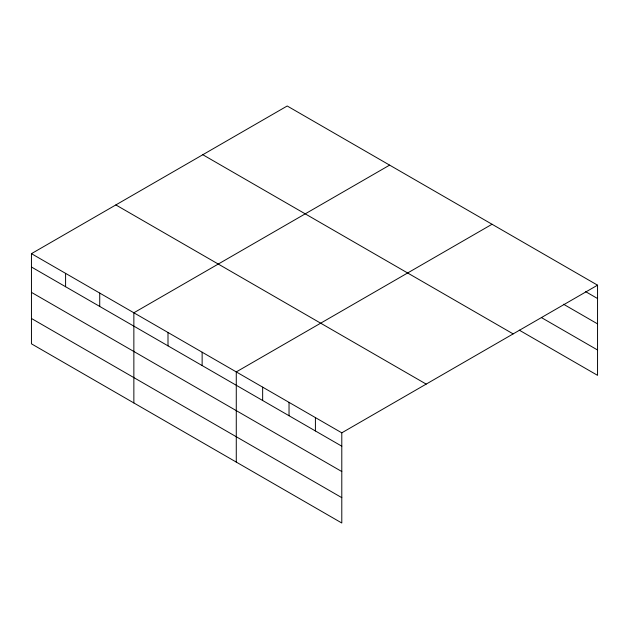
<?xml version="1.0" encoding="UTF-8"?>
<svg xmlns="http://www.w3.org/2000/svg" width="629" height="629" viewBox="0 0 629 629"><rect width="100%" height="100%" fill="white"/><g stroke="black" fill="none" stroke-linecap="round" stroke-linejoin="round"><path stroke-width="0.94" d="M31.45 253.66L341.791 432.831L341.791 523.006L31.45 343.827L31.45 253.66L287.209 105.994L597.55 285.173L597.55 375.34L519.263 330.146M389.618 165.128L133.859 312.786L133.859 402.953M492.035 224.254L236.276 371.912L236.276 462.079M341.791 432.831L597.55 285.173M585.638 291.652L597.55 298.531M563.513 304.224L597.55 323.88M541.388 317.566L597.55 349.991M202.805 154.726L513.146 333.897M115.854 204.928L426.195 384.107M31.45 267.018L341.791 446.189M31.45 292.367L341.791 471.538M31.45 318.478L341.791 497.657M315.412 417.601L315.412 430.959M289.033 402.371L289.033 415.73M262.655 387.142L262.655 400.5M202.137 352.209L202.137 365.559M167.998 332.497L167.998 345.856M99.728 293.075L99.728 306.433M65.589 273.371L65.589 286.722"/></g></svg>
